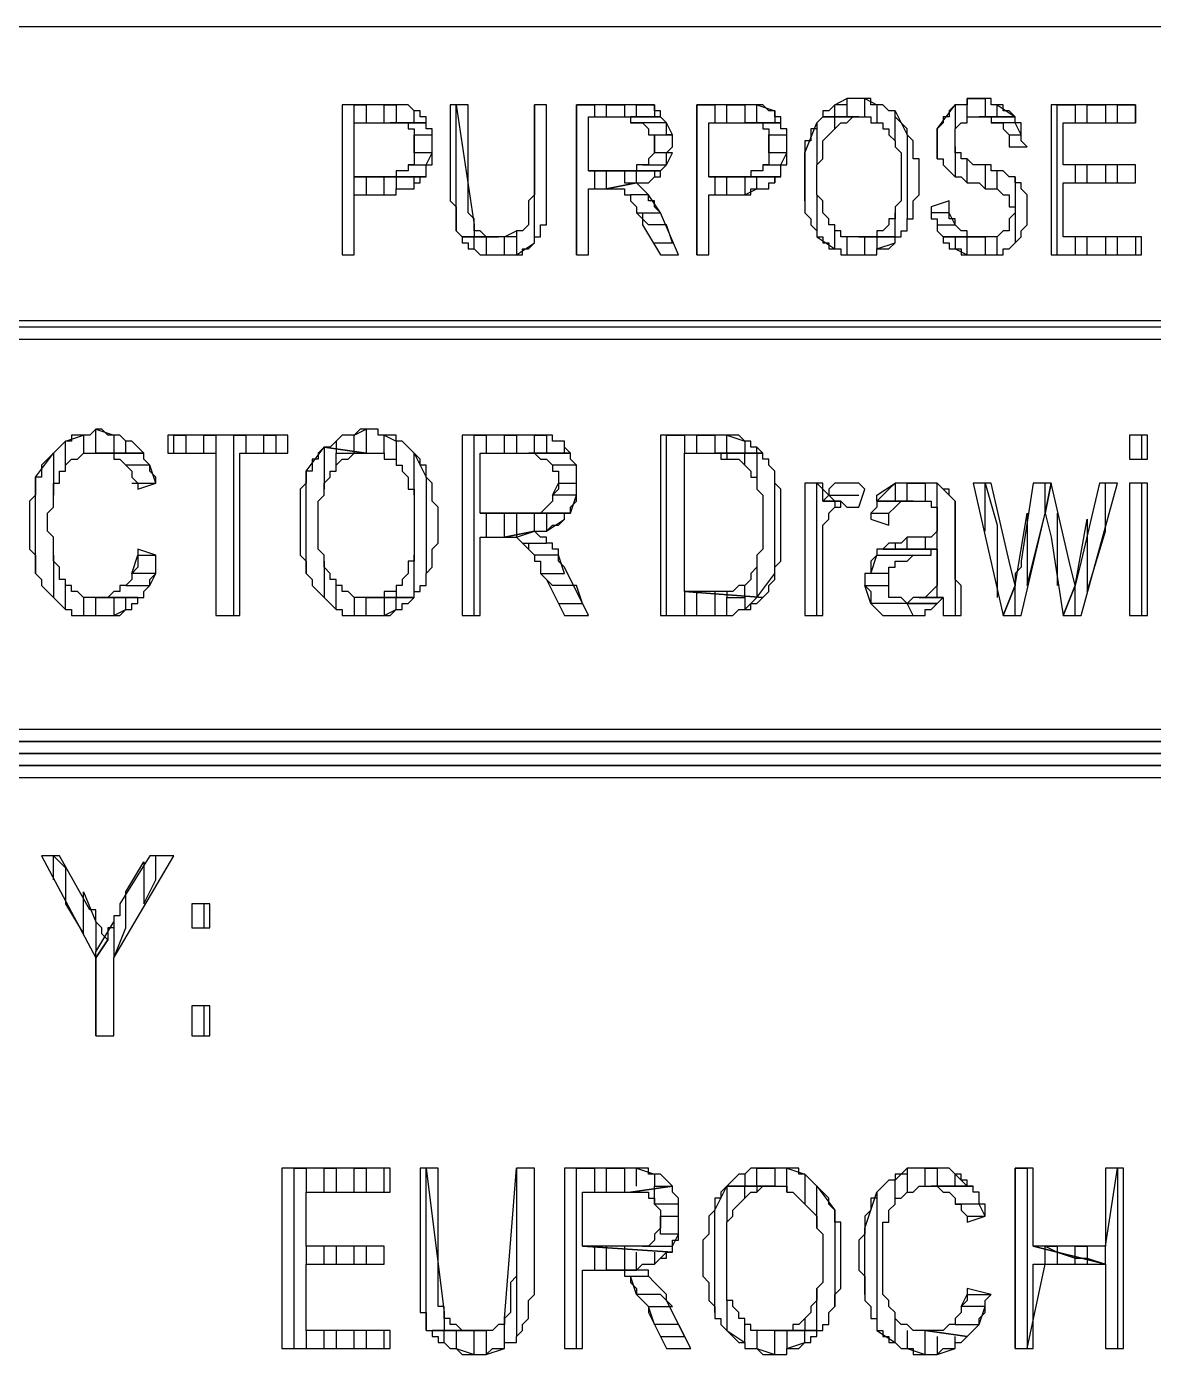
# Model space of a CAD drawing. Extents: x 0 to 594, y 0 to 420.
# Drawn here: x 420.35 to 439.1, y 55 to 77.1 of the extents above; entities that cross this region are included whole.
import ezdxf

# ---------------------------------------------------------------- set-up
doc = ezdxf.new("R2010")
doc.units = 0

msp = doc.modelspace()

# ---------------------------------------------------------------- linework, layer by layer
at = {"layer": 'GT_1', "flags": 128}
for points in [[(404, 77.1), (584, 77.1)], [(434.2, 75.9), (434.1, 75.9), (434.1, 75.9), (434, 75.9), (434, 75.8), (433.9, 75.8), (433.9, 75.8), (433.8, 75.8), (433.8, 75.8), (433.7, 75.7), (433.7, 75.7), (433.6, 75.7), (433.6, 75.6), (434.2, 75.6), (434.3, 75.6), (434.3, 75.6), (434.4, 75.6), (434.4, 75.5), (434.5, 75.5), (434.5, 75.5), (434.6, 75.5), (434.6, 75.4), (434.7, 75.4), (434.7, 75.3), (434.7, 75.3), (434.8, 75.2), (434.8, 75.2), (434.8, 75.1), (434.8, 75.1), (434.9, 75), (434.9, 74.9), (434.9, 74.9), (434.9, 74.8), (434.9, 74.7), (434.9, 74.7), (434.9, 74.6), (434.9, 74.5), (434.9, 74.4), (434.9, 74.4), (434.9, 74.3), (434.9, 74.2), (434.9, 74.2), (434.8, 74.1), (434.8, 74), (434.8, 74), (434.8, 73.9), (434.7, 73.9), (434.7, 73.8), (434.7, 73.8), (434.7, 73.8), (434.6, 73.7), (434.6, 73.7), (434.5, 73.7), (434.5, 73.6), (434.4, 73.6), (434.4, 73.6), (434.3, 73.6), (434.3, 73.6), (434.2, 73.6), (434.8, 73.6), (434.9, 73.6), (434.9, 73.7), (435, 73.7), (435, 73.8), (435, 73.8), (435, 73.9), (435.1, 73.9), (435.1, 74), (435.1, 74), (435.1, 74.1), (435.1, 74.2), (435.1, 74.2), (435.2, 74.3), (435.2, 74.4), (435.2, 74.4), (435.2, 74.5), (435.2, 74.6), (435.2, 74.6), (435.2, 74.7), (435.2, 74.8), (435.2, 74.9), (435.1, 74.9), (435.1, 75), (435.1, 75.1), (435.1, 75.1), (435.1, 75.2), (435.1, 75.2), (435, 75.3), (435, 75.3), (435, 75.4), (435, 75.4), (434.9, 75.5), (434.9, 75.5), (434.8, 75.6), (434.8, 75.6), (434.8, 75.7), (434.7, 75.7), (434.7, 75.7), (434.6, 75.8), (434.6, 75.8), (434.5, 75.8), (434.5, 75.8), (434.4, 75.8), (434.4, 75.9), (434.3, 75.9), (434.3, 75.9), (434.2, 75.9)], [(433.8, 75.6), (433.8, 75.8), (434, 75.9), (434, 75.6), (434.3, 75.6), (434.3, 75.9), (434.5, 75.8), (434.5, 75.5)], [(436.2, 75.9), (436.2, 75.9), (436.1, 75.9), (436, 75.9), (436, 75.8), (435.9, 75.8), (435.9, 75.8), (435.8, 75.8), (435.8, 75.8), (435.7, 75.7), (435.7, 75.7), (435.7, 75.6), (435.6, 75.6), (435.6, 75.5), (435.6, 75.5), (435.5, 75.4), (435.5, 75.4), (435.5, 75.3), (435.5, 75.2), (435.5, 75.2), (435.5, 75.1), (435.5, 75.1), (435.5, 75), (435.5, 74.9), (435.6, 74.9), (435.6, 74.8), (435.6, 74.8), (435.7, 74.7), (435.7, 74.7), (435.8, 74.6), (435.8, 74.6), (435.9, 74.6), (435.9, 74.6), (436, 74.5), (436, 74.5), (436.1, 74.5), (436.2, 74.5), (436.2, 74.5), (436.3, 74.4), (436.4, 74.4), (436.4, 74.4), (436.5, 74.4), (436.5, 74.4), (436.5, 74.4), (436.6, 74.3), (436.6, 74.3), (436.7, 74.3), (436.7, 74.2), (436.7, 74.2), (436.7, 74.1), (436.8, 74.1), (436.8, 74), (436.8, 74), (436.7, 73.9), (436.7, 73.9), (436.7, 73.8), (436.7, 73.7), (436.6, 73.7), (436.6, 73.7), (436.5, 73.6), (436.5, 73.6), (436.4, 73.6), (436.4, 73.6), (436.3, 73.6), (436.3, 73.6), (435.6, 73.6), (435.6, 73.5), (435.7, 73.5), (435.7, 73.4), (435.8, 73.4), (435.8, 73.4), (435.8, 73.4), (435.9, 73.4), (435.9, 73.3), (436, 73.3), (436, 73.3), (436.1, 73.3), (436.1, 73.3), (436.2, 73.3), (436.3, 73.3), (436.3, 73.3), (436.3, 73.3), (436.4, 73.3), (436.5, 73.3), (436.5, 73.3), (436.6, 73.3), (436.6, 73.4), (436.7, 73.4), (436.7, 73.4), (436.7, 73.4), (436.8, 73.5), (436.8, 73.5), (436.9, 73.6), (436.9, 73.6), (436.9, 73.7), (436.9, 73.7), (437, 73.8), (437, 73.8), (437, 73.9), (437, 74), (437, 74), (437, 74.1), (437, 74.1), (437, 74.2), (437, 74.3), (437, 74.3), (436.9, 74.4), (436.9, 74.4), (436.9, 74.5), (436.8, 74.5), (436.8, 74.6), (436.7, 74.6), (436.7, 74.6), (436.6, 74.7), (436.6, 74.7), (436.5, 74.7), (436.5, 74.7), (436.4, 74.7), (436.4, 74.8), (436.3, 74.8), (436.2, 74.8), (436.2, 74.8), (436.1, 74.8), (436, 74.9), (436, 74.9), (435.9, 74.9), (435.9, 74.9), (435.9, 75), (435.8, 75), (435.8, 75), (435.8, 75.1), (435.8, 75.1), (435.8, 75.2), (435.8, 75.2), (435.8, 75.3), (435.8, 75.4), (435.8, 75.4), (435.9, 75.5), (435.9, 75.5), (435.9, 75.5), (436, 75.5), (436, 75.6), (436.1, 75.6), (436.1, 75.6), (436.2, 75.6), (436.8, 75.6), (436.8, 75.6), (436.7, 75.7), (436.7, 75.7), (436.6, 75.7), (436.6, 75.8), (436.5, 75.8), (436.5, 75.8), (436.4, 75.8), (436.4, 75.9), (436.3, 75.9), (436.3, 75.9), (436.2, 75.9)], [(436, 75.6), (436, 75.9), (436.3, 75.9), (436.3, 75.6)], [(426.3, 75.8), (425.6, 75.8), (425.6, 73.3), (425.8, 73.3), (425.8, 74.3), (426.4, 74.3), (426.4, 74.3), (426.5, 74.3), (426.5, 74.4), (426.6, 74.4), (426.6, 74.4), (426.7, 74.4), (426.8, 74.4), (426.8, 74.4), (426.8, 74.5), (426.9, 74.5), (426.9, 74.5), (426.9, 74.6), (427, 74.6), (425.8, 74.6), (425.8, 75.5), (426.4, 75.5), (427, 75.5), (427, 75.6), (426.9, 75.6), (426.9, 75.7), (426.8, 75.7), (426.8, 75.7), (426.7, 75.8), (426.7, 75.8), (426.6, 75.8), (426.6, 75.8), (426.6, 75.8), (426.5, 75.8), (426.5, 75.8), (426.4, 75.8), (426.3, 75.8)], [(425.8, 73.3), (425.8, 75.8), (426, 75.8), (426, 75.5)], [(426.3, 75.5), (426.3, 75.8), (426.5, 75.8), (426.5, 75.5)], [(426.8, 75.5), (426.8, 75.7)], [(427.7, 75.8), (427.4, 75.8), (427.4, 74.4), (427.4, 74.4), (427.4, 74.3), (427.4, 74.2), (427.5, 74.1), (427.5, 74.1), (427.5, 74), (427.5, 73.9), (427.5, 73.9), (427.5, 73.8), (427.5, 73.8), (427.5, 73.7), (427.6, 73.6), (427.6, 73.6), (428.2, 73.6), (428.2, 73.6), (428.1, 73.6), (428.1, 73.6), (428, 73.6), (428, 73.6), (427.9, 73.7), (427.9, 73.7), (427.8, 73.7), (427.8, 73.8), (427.8, 73.8), (427.8, 73.9), (427.7, 74), (427.7, 74), (427.7, 74.1), (427.7, 74.1), (427.7, 74.2), (427.7, 74.3), (427.7, 74.4), (427.7, 75.8)], [(427.5, 73.7), (427.5, 75.8), (427.8, 73.8), (427.8, 73.6), (428, 73.6), (428, 73.6)], [(429, 75.8), (428.8, 75.8), (428.8, 74.4), (428.8, 74.3), (428.7, 74.2), (428.7, 74.1), (428.7, 74.1), (428.7, 74), (428.7, 73.9), (428.7, 73.9), (428.7, 73.8), (428.7, 73.8), (428.6, 73.7), (428.6, 73.7), (428.6, 73.7), (428.5, 73.7), (428.5, 73.6), (428.5, 73.6), (428.4, 73.6), (428.3, 73.6), (428.3, 73.6), (428.2, 73.6), (427.6, 73.6), (427.6, 73.5), (427.7, 73.5), (427.7, 73.4), (427.8, 73.4), (427.8, 73.4), (427.8, 73.4), (427.9, 73.3), (427.9, 73.3), (428, 73.3), (428.1, 73.3), (428.1, 73.3), (428.2, 73.3), (428.2, 73.3), (428.3, 73.3), (428.3, 73.3), (428.4, 73.3), (428.5, 73.3), (428.5, 73.3), (428.6, 73.3), (428.6, 73.4), (428.7, 73.4), (428.7, 73.4), (428.8, 73.5), (428.8, 73.5), (428.8, 73.6), (428.9, 73.6), (428.9, 73.7), (428.9, 73.7), (428.9, 73.8), (429, 73.8), (429, 73.9), (429, 73.9), (429, 74), (429, 74.1), (429, 74.1), (429, 74.2), (429, 74.3), (429, 74.4), (429, 75.8)], [(427.8, 73.4), (427.8, 73.6), (428, 73.6), (428, 73.3), (428.3, 73.3), (428.3, 73.6), (428.5, 73.7), (428.5, 73.3), (428.8, 73.5), (428.8, 75.8)], [(429.5, 73.3), (429.5, 75.8), (429.8, 75.8), (429.8, 75.6)], [(430.3, 75.8), (429.5, 75.8), (429.5, 73.3), (429.7, 73.3), (429.7, 74.4), (430, 74.4), (430.5, 74.5), (430.5, 74.5), (430.6, 74.5), (430.7, 74.5), (430.7, 74.5), (430.8, 74.6), (430.8, 74.6), (430.9, 74.6), (430.9, 74.7), (430.9, 74.7), (430.9, 74.7), (429.7, 74.7), (429.7, 75.6), (430.4, 75.6), (430.9, 75.6), (430.9, 75.7), (430.8, 75.7), (430.8, 75.7), (430.8, 75.8), (430.7, 75.8), (430.7, 75.8), (430.7, 75.8), (430.6, 75.8), (430.5, 75.8), (430.5, 75.8), (430.4, 75.8), (430.3, 75.8)], [(430.9, 75.6), (430.4, 75.6), (430.4, 75.6), (430.4, 75.5), (430.5, 75.5), (430.6, 75.5), (430.6, 75.5), (430.6, 75.5), (430.7, 75.4), (430.7, 75.4), (430.7, 75.3), (430.8, 75.3), (430.8, 75.2), (430.8, 75.1), (430.8, 75.1), (430.8, 75), (430.8, 75), (430.7, 74.9), (430.7, 74.9), (430.7, 74.8), (430.6, 74.8), (430.6, 74.8), (430.6, 74.8), (430.5, 74.8), (430.5, 74.7), (430.4, 74.7), (430.4, 74.7), (430.3, 74.7), (429.7, 74.7), (430.9, 74.7), (431, 74.8), (431, 74.8), (431, 74.9), (431, 74.9), (431, 75), (431.1, 75.1), (431.1, 75.1), (431.1, 75.2), (431.1, 75.3), (431, 75.3), (431, 75.4), (431, 75.5), (431, 75.5), (431, 75.5), (430.9, 75.6)], [(430, 75.6), (430, 75.8), (430.3, 75.8), (430.3, 75.6)], [(430.5, 75.6), (430.5, 75.8), (430.8, 75.8), (430.8, 75.6)], [(431.5, 73.3), (431.5, 75.8), (431.8, 75.8), (431.8, 75.5)], [(432.2, 75.8), (431.5, 75.8), (431.5, 73.3), (431.7, 73.3), (431.7, 74.3), (432.3, 74.3), (432.3, 74.3), (432.4, 74.3), (432.4, 74.4), (432.5, 74.4), (432.5, 74.4), (432.6, 74.4), (432.6, 74.4), (432.7, 74.4), (432.7, 74.5), (432.8, 74.5), (432.8, 74.5), (432.8, 74.6), (432.9, 74.6), (431.7, 74.6), (431.7, 75.5), (432.3, 75.5), (432.9, 75.5), (432.9, 75.6), (432.8, 75.6), (432.8, 75.7), (432.7, 75.7), (432.7, 75.7), (432.6, 75.8), (432.6, 75.8), (432.5, 75.8), (432.5, 75.8), (432.5, 75.8), (432.4, 75.8), (432.4, 75.8), (432.3, 75.8), (432.2, 75.8)], [(432, 75.5), (432, 75.8), (432.3, 75.8), (432.3, 75.5)], [(432.5, 75.5), (432.5, 75.8), (432.8, 75.7), (432.8, 75.5)], [(433.6, 75.6), (433.6, 75.6), (433.5, 75.5), (433.5, 75.5), (433.5, 75.4), (433.4, 75.4), (433.4, 75.3), (433.4, 75.3), (433.4, 75.2), (433.3, 75.2), (433.3, 75.1), (433.3, 75.1), (433.3, 75), (433.3, 74.9), (433.3, 74.8), (433.3, 74.8), (433.3, 74.7), (433.3, 74.6), (433.3, 74.5), (433.3, 74.5), (433.3, 74.5), (433.3, 74.4), (433.3, 74.3), (433.3, 74.2), (433.3, 74.2), (433.3, 74.1), (433.3, 74), (433.3, 74), (433.4, 73.9), (433.4, 73.9), (433.4, 73.8), (433.4, 73.8), (433.5, 73.7), (433.5, 73.7), (433.5, 73.6), (433.6, 73.6), (433.6, 73.5), (433.7, 73.5), (433.7, 73.5), (433.7, 73.4), (433.8, 73.4), (433.8, 73.4), (433.9, 73.4), (433.9, 73.3), (434, 73.3), (434, 73.3), (434.1, 73.3), (434.2, 73.3), (434.2, 73.3), (434.3, 73.3), (434.3, 73.3), (434.4, 73.3), (434.4, 73.3), (434.5, 73.3), (434.5, 73.4), (434.6, 73.4), (434.7, 73.4), (434.7, 73.4), (434.7, 73.4), (434.8, 73.5), (434.8, 73.5), (434.8, 73.6), (434.2, 73.6), (434.2, 73.6), (434.1, 73.6), (434, 73.6), (434, 73.6), (433.9, 73.6), (433.9, 73.7), (433.9, 73.7), (433.8, 73.7), (433.8, 73.8), (433.7, 73.8), (433.7, 73.8), (433.7, 73.9), (433.7, 73.9), (433.6, 74), (433.6, 74.1), (433.6, 74.1), (433.6, 74.2), (433.6, 74.2), (433.5, 74.3), (433.5, 74.4), (433.5, 74.5), (433.5, 74.5), (433.5, 74.6), (433.5, 74.7), (433.5, 74.8), (433.5, 74.8), (433.6, 74.9), (433.6, 75), (433.6, 75), (433.6, 75.1), (433.6, 75.2), (433.6, 75.2), (433.7, 75.3), (433.7, 75.3), (433.7, 75.3), (433.8, 75.4), (433.8, 75.4), (433.9, 75.5), (433.9, 75.5), (433.9, 75.5), (434, 75.5), (434.1, 75.6), (434.1, 75.6), (434.2, 75.6), (434.2, 75.6), (433.6, 75.6)], [(433.8, 75.4), (433.8, 75.6), (434, 75.6), (434, 75.6)], [(434.8, 75.2), (434.8, 75.7), (435, 75.3), (435, 73.9)], [(435.5, 74.9), (435.5, 75.4), (435.8, 75.8), (435.8, 75.4)], [(436.8, 75.6), (436.2, 75.6), (436.3, 75.6), (436.3, 75.6), (436.4, 75.6), (436.4, 75.5), (436.5, 75.5), (436.5, 75.5), (436.6, 75.5), (436.6, 75.4), (436.6, 75.4), (436.7, 75.3), (436.7, 75.2), (436.7, 75.2), (436.7, 75.1), (437, 75.1), (437, 75.1), (436.9, 75.2), (436.9, 75.3), (436.9, 75.3), (436.9, 75.4), (436.9, 75.5), (436.9, 75.5), (436.8, 75.5), (436.8, 75.6)], [(436.5, 75.6), (436.5, 75.8), (436.8, 75.6), (436.8, 75.6)], [(438.8, 75.8), (437.4, 75.8), (437.4, 73.3), (438.9, 73.3), (438.9, 73.6), (437.6, 73.6), (437.6, 74.5), (438.8, 74.5), (438.8, 74.8), (437.6, 74.8), (437.6, 75.5), (438.8, 75.5), (438.8, 75.8)], [(437.5, 73.3), (437.5, 75.8), (437.8, 75.8), (437.8, 75.5)], [(438, 75.5), (438, 75.8), (438.3, 75.8), (438.3, 75.5)], [(438.5, 75.5), (438.5, 75.8), (438.8, 75.8), (438.8, 75.5)], [(427, 75.5), (426.4, 75.5), (426.4, 75.5), (426.5, 75.5), (426.5, 75.5), (426.6, 75.5), (426.6, 75.5), (426.6, 75.5), (426.7, 75.5), (426.7, 75.4), (426.8, 75.4), (426.8, 75.3), (426.8, 75.2), (426.8, 75.2), (426.8, 75.1), (426.8, 75.1), (426.8, 75), (426.8, 74.9), (426.8, 74.9), (426.8, 74.8), (426.7, 74.8), (426.7, 74.7), (426.6, 74.7), (426.6, 74.7), (426.5, 74.7), (426.5, 74.6), (426.4, 74.6), (426.4, 74.6), (425.8, 74.6), (427, 74.6), (427, 74.7), (427, 74.7), (427, 74.8), (427.1, 74.8), (427.1, 74.9), (427.1, 75), (427.1, 75), (427.1, 75.1), (427.1, 75.2), (427.1, 75.3), (427.1, 75.3), (427.1, 75.4), (427, 75.4), (427, 75.5), (427, 75.5)], [(430.6, 74.8), (431, 74.8), (431.1, 75), (430.8, 75), (430.8, 75.3), (431.1, 75.3), (431, 75.5), (430.4, 75.5)], [(432.9, 75.5), (432.3, 75.5), (432.3, 75.5), (432.4, 75.5), (432.4, 75.5), (432.5, 75.5), (432.5, 75.5), (432.5, 75.5), (432.6, 75.5), (432.6, 75.4), (432.7, 75.4), (432.7, 75.3), (432.7, 75.2), (432.7, 75.2), (432.7, 75.1), (432.7, 75.1), (432.7, 75), (432.7, 74.9), (432.7, 74.9), (432.7, 74.8), (432.6, 74.8), (432.6, 74.7), (432.5, 74.7), (432.5, 74.7), (432.4, 74.7), (432.4, 74.6), (432.3, 74.6), (432.3, 74.6), (431.7, 74.6), (432.9, 74.6), (432.9, 74.7), (432.9, 74.7), (432.9, 74.8), (433, 74.8), (433, 74.9), (433, 75), (433, 75), (433, 75.1), (433, 75.2), (433, 75.3), (433, 75.3), (433, 75.4), (432.9, 75.4), (432.9, 75.5), (432.9, 75.5)], [(433.3, 74.2), (433.3, 75), (433.5, 75.5), (433.5, 74.8)], [(436.7, 75.3), (436.9, 75.3), (436.8, 75.5), (436.4, 75.5)], [(426.7, 74.8), (427, 74.8), (427.1, 75), (426.8, 75), (426.8, 75.3), (427.1, 75.3)], [(432.6, 74.8), (432.9, 74.8), (433, 75), (432.7, 75), (432.7, 75.3), (433, 75.3)], [(435.8, 75.1), (435.8, 74.6)], [(429.8, 74.7), (429.8, 74.4), (430, 74.4), (430, 74.7)], [(430.3, 74.7), (430.3, 74.5), (430.5, 74.5), (430.5, 74.7)], [(430.8, 74.7), (430.8, 74.6)], [(436, 74.5), (436, 74.9)], [(436.3, 74.8), (436.3, 74.4)], [(436.5, 74.4), (436.5, 74.7)], [(437.8, 74.8), (437.8, 74.5)], [(438, 74.5), (438, 74.8)], [(438.3, 74.8), (438.3, 74.5)], [(438.5, 74.5), (438.5, 74.8)], [(426, 74.6), (426, 74.3), (426.3, 74.3), (426.3, 74.6)], [(426.5, 74.6), (426.5, 74.4), (426.8, 74.4), (426.8, 74.6)], [(430.5, 74.5), (430, 74.4), (430.1, 74.4), (430.1, 74.4), (430.2, 74.4), (430.3, 74.4), (430.3, 74.4), (430.3, 74.3), (430.4, 74.3), (430.4, 74.3), (430.4, 74.2), (430.5, 74.1), (430.5, 74.1), (430.5, 74), (430.6, 74), (430.6, 73.9), (430.6, 73.8), (430.9, 73.3), (431.2, 73.3), (430.9, 74), (430.9, 74), (430.8, 74.1), (430.8, 74.1), (430.8, 74.2), (430.7, 74.2), (430.7, 74.3), (430.7, 74.3), (430.6, 74.4), (430.6, 74.4), (430.6, 74.4), (430.5, 74.5)], [(431.8, 74.6), (431.8, 74.3), (432, 74.3), (432, 74.6)], [(432.3, 74.6), (432.3, 74.3), (432.5, 74.4), (432.5, 74.6)], [(432.8, 74.6), (432.8, 74.5)], [(436.8, 74.6), (436.8, 73.5)], [(430.8, 73.5), (431.1, 73.5), (431, 73.8), (430.7, 73.8), (430.5, 74), (430.9, 74), (430.7, 74.3), (430.4, 74.3)], [(433.5, 74.3), (433.5, 73.6), (433.8, 73.4), (433.8, 73.8)], [(435.7, 74.2), (435.4, 74.1), (435.4, 74.1), (435.4, 74), (435.4, 73.9), (435.5, 73.9), (435.5, 73.8), (435.5, 73.7), (435.5, 73.7), (435.6, 73.6), (435.6, 73.6), (436.3, 73.6), (436.2, 73.6), (436.2, 73.6), (436.1, 73.6), (436.1, 73.6), (436, 73.6), (436, 73.7), (435.9, 73.7), (435.9, 73.7), (435.8, 73.8), (435.8, 73.8), (435.8, 73.9), (435.7, 73.9), (435.7, 73.9), (435.7, 74), (435.7, 74.1), (435.7, 74.2)], [(434.5, 73.7), (434.5, 73.6), (434.8, 73.6), (434.8, 74)], [(435.5, 73.8), (435.8, 73.8), (435.7, 74), (435.4, 74)], [(434, 73.6), (434, 73.3), (434.3, 73.3), (434.3, 73.6), (434.5, 73.6), (434.5, 73.4), (434.8, 73.5), (434.8, 73.6)], [(435.8, 73.6), (435.8, 73.4), (436, 73.3), (436, 73.6)], [(436.3, 73.6), (436.3, 73.3), (436.5, 73.3), (436.5, 73.6)], [(437.8, 73.6), (437.8, 73.3), (438, 73.3), (438, 73.6)], [(438.3, 73.6), (438.3, 73.3), (438.5, 73.3), (438.5, 73.6)], [(438.8, 73.6), (438.8, 73.3)], [(404, 72.2), (404, 71.9), (584, 71.9), (584, 72.2), (404, 72.2)], [(404, 72.1), (584, 72.1)], [(404, 72.1), (584, 72.1)], [(421.5, 70.4), (421.5, 70.4), (421.4, 70.3), (421.3, 70.3), (421.3, 70.3), (421.2, 70.3), (421.1, 70.3), (421.1, 70.2), (421, 70.2), (421, 70.2), (420.9, 70.1), (420.9, 70.1), (420.8, 70), (420.8, 70), (420.7, 69.9), (420.7, 69.9), (420.6, 69.8), (420.6, 69.7), (420.6, 69.6), (420.5, 69.6), (420.5, 69.5), (420.5, 69.4), (420.5, 69.3), (420.5, 69.3), (420.4, 69.2), (420.4, 69.1), (420.4, 69), (420.4, 68.9), (420.4, 68.8), (420.4, 68.8), (420.4, 68.7), (420.4, 68.6), (420.4, 68.5), (420.4, 68.4), (420.5, 68.3), (420.5, 68.3), (420.5, 68.2), (420.5, 68.1), (420.5, 68), (420.5, 68), (420.6, 67.9), (420.6, 67.9), (420.6, 67.8), (420.7, 67.7), (420.7, 67.7), (420.8, 67.6), (420.8, 67.6), (420.9, 67.5), (420.9, 67.5), (421, 67.4), (421, 67.4), (421.1, 67.4), (421.1, 67.3), (421.2, 67.3), (421.3, 67.3), (421.3, 67.3), (421.4, 67.3), (421.5, 67.3), (421.5, 67.3), (421.6, 67.3), (421.6, 67.3), (421.7, 67.3), (421.8, 67.3), (421.8, 67.3), (421.9, 67.3), (422, 67.4), (422, 67.4), (422.1, 67.4), (422.1, 67.5), (422.2, 67.5), (422.2, 67.6), (421.5, 67.6), (421.5, 67.6), (421.4, 67.6), (421.4, 67.6), (421.3, 67.6), (421.2, 67.7), (421.2, 67.7), (421.1, 67.7), (421.1, 67.8), (421, 67.8), (421, 67.9), (420.9, 67.9), (420.9, 68), (420.9, 68.1), (420.8, 68.2), (420.8, 68.2), (420.8, 68.2), (420.8, 68.3), (420.8, 68.4), (420.8, 68.5), (420.8, 68.6), (420.7, 68.7), (420.7, 68.7), (420.7, 68.8), (420.7, 68.9), (420.7, 69), (420.8, 69.1), (420.8, 69.2), (420.8, 69.2), (420.8, 69.3), (420.8, 69.4), (420.8, 69.5), (420.9, 69.5), (420.9, 69.6), (420.9, 69.7), (421, 69.7), (421, 69.8), (421.1, 69.9), (421.1, 69.9), (421.2, 69.9), (421.2, 69.9), (421.3, 70), (421.3, 70), (421.4, 70), (421.5, 70), (421.5, 70), (422.3, 70), (422.2, 70.1), (422.2, 70.1), (422.1, 70.2), (422.1, 70.2), (422, 70.2), (421.9, 70.3), (421.9, 70.3), (421.8, 70.3), (421.8, 70.3), (421.7, 70.3), (421.6, 70.4), (421.5, 70.4)], [(421, 69.8), (421, 70.2), (421.3, 70.3), (421.3, 70)], [(421.5, 70), (421.5, 70.4), (421.8, 70.3), (421.8, 70)], [(424.7, 70.3), (422.7, 70.3), (422.7, 70), (423.5, 70), (423.5, 67.3), (423.9, 67.3), (423.9, 70), (424.7, 70), (424.7, 70.3)], [(422.8, 70), (422.8, 70.3), (423, 70.3), (423, 70), (423.3, 70), (423.3, 70.3), (423.5, 70.3), (423.5, 67.3), (423.8, 67.3), (423.8, 70.3), (424, 70.3), (424, 70), (424.3, 70), (424.3, 70.3), (424.5, 70.3), (424.5, 70)], [(426, 70.4), (426, 70.4), (426, 70.4), (425.9, 70.4), (425.8, 70.3), (425.7, 70.3), (425.7, 70.3), (425.6, 70.3), (425.6, 70.3), (425.5, 70.2), (425.5, 70.2), (425.4, 70.1), (425.3, 70.1), (425.3, 70.1), (426, 70), (426.1, 70), (426.2, 70), (426.2, 70), (426.3, 70), (426.3, 69.9), (426.4, 69.9), (426.5, 69.9), (426.5, 69.8), (426.6, 69.8), (426.6, 69.7), (426.6, 69.7), (426.7, 69.6), (426.7, 69.5), (426.7, 69.4), (426.8, 69.4), (426.8, 69.3), (426.8, 69.2), (426.8, 69.2), (426.8, 69.1), (426.8, 69), (426.8, 68.9), (426.8, 68.8), (426.8, 68.7), (426.8, 68.6), (426.8, 68.6), (426.8, 68.5), (426.8, 68.4), (426.8, 68.3), (426.8, 68.2), (426.7, 68.2), (426.7, 68.1), (426.7, 68), (426.7, 68), (426.6, 67.9), (426.6, 67.8), (426.5, 67.8), (426.5, 67.7), (426.4, 67.7), (426.3, 67.7), (426.3, 67.6), (426.2, 67.6), (426.2, 67.6), (426.1, 67.6), (426, 67.6), (426.8, 67.6), (426.8, 67.7), (426.9, 67.7), (426.9, 67.8), (427, 67.8), (427, 67.9), (427, 68), (427.1, 68.1), (427.1, 68.1), (427.1, 68.2), (427.1, 68.3), (427.1, 68.4), (427.2, 68.5), (427.2, 68.5), (427.2, 68.6), (427.2, 68.7), (427.2, 68.8), (427.2, 68.9), (427.2, 69), (427.2, 69.1), (427.2, 69.1), (427.1, 69.2), (427.1, 69.3), (427.1, 69.4), (427.1, 69.5), (427.1, 69.5), (427, 69.6), (427, 69.6), (427, 69.7), (427, 69.8), (426.9, 69.8), (426.9, 69.9), (426.8, 70), (426.8, 70), (426.7, 70.1), (426.7, 70.1), (426.6, 70.2), (426.6, 70.2), (426.5, 70.2), (426.5, 70.3), (426.4, 70.3), (426.4, 70.3), (426.3, 70.3), (426.2, 70.3), (426.2, 70.4), (426.1, 70.4), (426, 70.4)], [(425.5, 70.2), (425.5, 70), (425.8, 70), (425.8, 70.3), (426, 70.4), (426, 70)], [(426.3, 70), (426.3, 70.3), (426.5, 70.2), (426.5, 69.8)], [(428.7, 70.3), (427.6, 70.3), (427.6, 67.3), (427.9, 67.3), (427.9, 68.6), (428.3, 68.6), (428.8, 68.7), (428.9, 68.7), (429, 68.7), (429, 68.7), (429.1, 68.8), (429.2, 68.8), (429.2, 68.8), (429.3, 68.9), (429.3, 68.9), (429.3, 69), (429.4, 69), (427.9, 69), (427.9, 70), (428.7, 70), (429.4, 70), (429.3, 70.1), (429.3, 70.2), (429.2, 70.2), (429.1, 70.2), (429.1, 70.2), (429.1, 70.3), (429, 70.3), (429, 70.3), (428.9, 70.3), (428.8, 70.3), (428.7, 70.3), (428.7, 70.3)], [(427.8, 67.3), (427.8, 70.3), (428, 70.3), (428, 70)], [(428.3, 70), (428.3, 70.3), (428.5, 70.3), (428.5, 70)], [(428.8, 70), (428.8, 70.3), (429, 70.3), (429, 70)], [(431.8, 70.3), (430.9, 70.3), (430.9, 67.3), (431.8, 67.3), (431.9, 67.3), (431.9, 67.3), (432, 67.3), (432.1, 67.3), (432.1, 67.3), (432.2, 67.4), (432.2, 67.4), (432.3, 67.4), (432.4, 67.4), (432.4, 67.5), (432.5, 67.5), (432.5, 67.5), (432.6, 67.6), (432.6, 67.6), (431.3, 67.7), (431.3, 70), (431.8, 70), (432.6, 70), (432.5, 70.1), (432.5, 70.1), (432.4, 70.1), (432.4, 70.2), (432.3, 70.2), (432.3, 70.2), (432.2, 70.3), (432.2, 70.3), (432.1, 70.3), (432.1, 70.3), (432, 70.3), (431.9, 70.3), (431.8, 70.3), (431.8, 70.3)], [(431, 67.3), (431, 70.3), (431.3, 70.3), (431.3, 70)], [(431.5, 70), (431.5, 70.3), (431.8, 70.3), (431.8, 70)], [(432, 70), (432, 70.3), (432.3, 70.2), (432.3, 70)], [(439, 70.3), (438.7, 70.3), (438.7, 69.9), (439, 69.9), (439, 70.3)], [(438.9, 70.3), (438.9, 69.9)], [(422, 70), (422, 70.2)], [(425.3, 70.1), (425.2, 70), (425.2, 69.9), (425.2, 69.9), (425.1, 69.9), (425.1, 69.8), (425.1, 69.7), (425, 69.7), (425, 69.6), (425, 69.5), (425, 69.5), (424.9, 69.4), (424.9, 69.3), (424.9, 69.2), (424.9, 69.1), (424.9, 69), (424.9, 69), (424.9, 68.9), (424.9, 68.8), (424.9, 68.7), (424.9, 68.7), (424.9, 68.6), (424.9, 68.5), (424.9, 68.4), (424.9, 68.3), (424.9, 68.3), (425, 68.2), (425, 68.1), (425, 68), (425.1, 67.9), (425.1, 67.9), (425.1, 67.8), (425.2, 67.7), (425.2, 67.7), (425.3, 67.6), (425.3, 67.6), (425.4, 67.5), (425.4, 67.5), (425.5, 67.4), (425.5, 67.4), (425.6, 67.4), (425.6, 67.3), (425.7, 67.3), (425.8, 67.3), (425.8, 67.3), (425.9, 67.3), (426, 67.3), (426, 67.3), (426.1, 67.3), (426.2, 67.3), (426.2, 67.3), (426.3, 67.3), (426.4, 67.3), (426.4, 67.3), (426.5, 67.4), (426.6, 67.4), (426.6, 67.4), (426.6, 67.5), (426.7, 67.5), (426.7, 67.5), (426.8, 67.6), (426, 67.6), (426, 67.6), (426, 67.6), (425.9, 67.6), (425.8, 67.6), (425.8, 67.6), (425.7, 67.7), (425.6, 67.7), (425.6, 67.8), (425.5, 67.8), (425.5, 67.9), (425.4, 67.9), (425.4, 67.9), (425.4, 68), (425.4, 68), (425.3, 68.1), (425.3, 68.2), (425.3, 68.3), (425.3, 68.3), (425.2, 68.4), (425.2, 68.5), (425.2, 68.6), (425.2, 68.7), (425.2, 68.8), (425.2, 68.8), (425.2, 68.9), (425.2, 69), (425.2, 69.1), (425.2, 69.2), (425.3, 69.3), (425.3, 69.4), (425.3, 69.4), (425.3, 69.5), (425.4, 69.6), (425.4, 69.6), (425.4, 69.7), (425.5, 69.7), (425.5, 69.8), (425.5, 69.8), (425.6, 69.9), (425.7, 69.9), (425.7, 69.9), (425.8, 70), (425.8, 70), (425.9, 70), (426, 70), (426, 70), (425.3, 70.1)], [(425, 68), (425, 69.7), (425.3, 70.1), (425.3, 69.4)], [(429.3, 70), (429.3, 70.1)], [(432.5, 70), (432.5, 70.1)], [(420.5, 68), (420.5, 69.6), (420.8, 70), (420.8, 69.3)], [(422.3, 70), (421.5, 70), (421.6, 70), (421.6, 70), (421.7, 70), (421.8, 70), (421.8, 69.9), (421.9, 69.9), (421.9, 69.9), (422, 69.8), (422, 69.8), (422.1, 69.7), (422.1, 69.6), (422.1, 69.6), (422.2, 69.5), (422.2, 69.4), (422.5, 69.5), (422.5, 69.5), (422.5, 69.6), (422.4, 69.7), (422.4, 69.8), (422.4, 69.8), (422.3, 69.9), (422.3, 70), (422.3, 70)], [(425.5, 69.8), (425.5, 70), (425.8, 70), (425.8, 70)], [(426.8, 69.3), (426.8, 70), (427, 69.6), (427, 68)], [(429.4, 70), (428.7, 70), (428.7, 70), (428.8, 70), (428.8, 70), (428.9, 69.9), (429, 69.9), (429, 69.9), (429.1, 69.8), (429.1, 69.8), (429.1, 69.7), (429.2, 69.7), (429.2, 69.6), (429.2, 69.5), (429.2, 69.5), (429.2, 69.4), (429.1, 69.3), (429.1, 69.2), (429.1, 69.2), (429, 69.1), (429, 69.1), (428.9, 69), (428.9, 69), (428.9, 69), (428.8, 69), (428.7, 69), (428.7, 69), (428.6, 69), (427.9, 69), (429.4, 69), (429.4, 69), (429.4, 69.1), (429.5, 69.2), (429.5, 69.2), (429.5, 69.3), (429.5, 69.4), (429.5, 69.5), (429.5, 69.6), (429.5, 69.6), (429.5, 69.7), (429.5, 69.8), (429.4, 69.9), (429.4, 69.9), (429.4, 70), (429.4, 70)], [(432.6, 70), (431.8, 70), (431.8, 70), (431.9, 70), (431.9, 69.9), (432, 69.9), (432.1, 69.9), (432.1, 69.9), (432.2, 69.9), (432.2, 69.9), (432.2, 69.9), (432.3, 69.8), (432.3, 69.8), (432.4, 69.7), (432.4, 69.6), (432.5, 69.6), (432.5, 69.5), (432.5, 69.4), (432.5, 69.4), (432.6, 69.3), (432.6, 69.2), (432.6, 69.1), (432.6, 69), (432.6, 68.9), (432.6, 68.8), (432.6, 68.7), (432.6, 68.6), (432.6, 68.6), (432.6, 68.5), (432.6, 68.4), (432.5, 68.3), (432.5, 68.3), (432.5, 68.2), (432.5, 68.1), (432.5, 68.1), (432.4, 68), (432.4, 67.9), (432.4, 67.9), (432.3, 67.8), (432.3, 67.8), (432.2, 67.8), (432.1, 67.7), (432.1, 67.7), (432.1, 67.7), (432, 67.7), (431.9, 67.7), (431.8, 67.7), (431.8, 67.7), (431.3, 67.7), (432.6, 67.6), (432.7, 67.7), (432.7, 67.8), (432.7, 67.8), (432.8, 67.9), (432.8, 68), (432.8, 68), (432.8, 68.1), (432.9, 68.2), (432.9, 68.2), (432.9, 68.3), (432.9, 68.4), (432.9, 68.5), (432.9, 68.6), (432.9, 68.6), (432.9, 68.7), (432.9, 68.8), (432.9, 68.9), (432.9, 69), (432.9, 69.1), (432.9, 69.2), (432.9, 69.2), (432.9, 69.3), (432.9, 69.4), (432.8, 69.5), (432.8, 69.5), (432.8, 69.6), (432.8, 69.7), (432.8, 69.7), (432.7, 69.8), (432.7, 69.9), (432.6, 69.9), (432.6, 70)], [(432, 70), (432, 69.9)], [(432.3, 69.8), (432.3, 70), (432.5, 70), (432.5, 69.4)], [(422.1, 69.5), (422.5, 69.5), (422.4, 69.8), (422, 69.8)], [(428.9, 69), (429.4, 69), (429.5, 69.3), (429.1, 69.3), (429.2, 69.5), (429.5, 69.5), (429.5, 69.8), (429.1, 69.8)], [(432.5, 68.3), (432.5, 67.6), (432.8, 68), (432.8, 69.7)], [(433.6, 69.5), (433.3, 69.5), (433.3, 67.3), (433.6, 67.3), (433.6, 68.4), (433.6, 68.5), (433.6, 68.6), (433.6, 68.6), (433.6, 68.7), (433.6, 68.8), (433.7, 68.9), (433.7, 69), (433.7, 69), (433.8, 69.1), (433.8, 69.1), (433.9, 69.1), (433.9, 69.2), (433.6, 69.2), (433.6, 69.5)], [(433.5, 67.3), (433.5, 69.5), (433.8, 69.2), (433.8, 69.1)], [(434, 69.5), (433.9, 69.5), (433.8, 69.5), (433.8, 69.5), (433.7, 69.4), (433.7, 69.4), (433.7, 69.3), (433.6, 69.2), (433.6, 69.2), (433.9, 69.2), (434, 69.1), (434, 69.1), (434.1, 69.1), (434.2, 69.1), (434.3, 69.4), (434.2, 69.5), (434.1, 69.5), (434.1, 69.5), (434, 69.5), (434, 69.5)], [(434.5, 69.2), (434.5, 69.2), (434.5, 69.1), (434.4, 69), (434.4, 69), (434.4, 68.9), (434.7, 68.8), (434.7, 68.9), (434.7, 69), (434.7, 69), (434.8, 69.1), (434.8, 69.1), (434.9, 69.2), (434.9, 69.2), (435, 69.2), (435, 69.2), (435.1, 69.2), (434.5, 69.2), (434.5, 69.3), (434.8, 69.5), (434.8, 69.2)], [(435.2, 69.5), (435.1, 69.5), (435, 69.5), (435, 69.5), (434.9, 69.5), (434.8, 69.5), (434.8, 69.5), (434.7, 69.4), (434.7, 69.4), (434.6, 69.3), (434.6, 69.3), (434.5, 69.2), (435.1, 69.2), (435.2, 69.2), (435.2, 69.2), (435.3, 69.2), (435.4, 69.2), (435.4, 69.1), (435.5, 69.1), (435.5, 69.1), (435.5, 69), (435.5, 69), (435.5, 68.9), (435.5, 68.8), (435.5, 68.7), (435.5, 68.7), (435.5, 68.7), (435.4, 68.6), (435.3, 68.6), (435.3, 68.6), (435.2, 68.6), (435.1, 68.6), (435, 68.6), (434.9, 68.5), (434.9, 68.5), (434.8, 68.5), (434.8, 68.5), (434.7, 68.5), (434.7, 68.5), (434.6, 68.4), (435.5, 68.4), (435.5, 68.3), (435.5, 68.2), (435.5, 68.1), (435.5, 68), (435.5, 68), (435.5, 67.9), (435.5, 67.9), (435.5, 67.8), (435.4, 67.7), (435.4, 67.7), (435.3, 67.6), (435.3, 67.6), (435.2, 67.6), (435.6, 67.6), (435.6, 67.5), (435.6, 67.5), (435.6, 67.4), (435.6, 67.3), (435.9, 67.3), (435.9, 67.3), (435.9, 67.4), (435.9, 67.5), (435.9, 67.6), (435.9, 67.6), (435.9, 67.7), (435.9, 67.7), (435.9, 67.8), (435.8, 67.9), (435.8, 68), (435.8, 68.1), (435.8, 68.2), (435.8, 68.7), (435.8, 68.8), (435.8, 68.9), (435.8, 69), (435.8, 69), (435.8, 69.1), (435.8, 69.2), (435.8, 69.2), (435.7, 69.3), (435.7, 69.3), (435.7, 69.4), (435.6, 69.4), (435.5, 69.5), (435.5, 69.5), (435.5, 69.5), (435.4, 69.5), (435.3, 69.5), (435.3, 69.5), (435.2, 69.5)], [(435, 69.2), (435, 69.5), (435.3, 69.5), (435.3, 69.2)], [(435.3, 67.6), (435.3, 67.6), (435.5, 67.6), (435.5, 69.5), (435.8, 69.2), (435.8, 67.3)], [(436.4, 69.5), (436.1, 69.5), (436.6, 67.3), (436.8, 67.8), (436.7, 68.2), (436.4, 69.5)], [(436.3, 68.7), (436.3, 69.5), (436.5, 68.8), (436.5, 67.6)], [(437.4, 69.5), (437.1, 69.5), (436.9, 68.2), (436.9, 68.1), (436.8, 68), (436.8, 67.9), (436.8, 67.8), (436.8, 67.8), (436.8, 67.8), (436.6, 67.3), (436.9, 67.3), (437.3, 69), (437.4, 69.5)], [(436.8, 67.3), (436.8, 67.8), (437, 69), (437, 67.8), (437.3, 69), (437.3, 69.5)], [(437.4, 69.5), (437.3, 69), (437.4, 68.6), (437.6, 67.3), (437.8, 67.8), (437.7, 68.2), (437.4, 69.5)], [(438.5, 69.5), (438.2, 69.5), (437.9, 68.2), (437.8, 67.8), (437.6, 67.3), (437.9, 67.3), (438.5, 69.5)], [(437.8, 67.3), (437.8, 67.8), (438, 68.9), (438, 67.7), (438.3, 68.7), (438.3, 69.5)], [(439, 69.5), (438.7, 69.5), (438.7, 67.3), (439, 67.3), (439, 69.5)], [(438.9, 69.5), (438.9, 67.3)], [(433.7, 69.3), (434.2, 69.3)], [(428, 69), (428, 68.6), (428.3, 68.6), (428.3, 69)], [(428.5, 69), (428.5, 68.6), (428.8, 68.7), (428.8, 69)], [(429, 69), (429, 68.7), (429.3, 68.9), (429.3, 69)], [(434.4, 69), (434.7, 69)], [(437.5, 69), (437.5, 67.8)], [(428.8, 68.7), (428.3, 68.6), (428.3, 68.6), (428.4, 68.6), (428.5, 68.6), (428.5, 68.6), (428.5, 68.6), (428.6, 68.5), (428.6, 68.5), (428.7, 68.5), (428.7, 68.4), (428.8, 68.3), (428.8, 68.3), (428.8, 68.2), (428.9, 68.2), (428.9, 68.1), (428.9, 68), (429, 67.9), (429.3, 67.3), (429.7, 67.3), (429.3, 68.1), (429.3, 68.1), (429.2, 68.2), (429.2, 68.3), (429.2, 68.4), (429.1, 68.4), (429.1, 68.5), (429, 68.5), (429, 68.5), (429, 68.6), (428.9, 68.6), (428.8, 68.7)], [(434.8, 68.5), (434.8, 68.4), (435, 68.4), (435, 68.6)], [(435.3, 68.6), (435.3, 68.4)], [(420.8, 68.3), (420.8, 67.6), (421, 67.4), (421, 67.8)], [(422.2, 68.4), (422.2, 68.3), (422.2, 68.2), (422.2, 68.1), (422.1, 68), (422.1, 68), (422.1, 67.9), (422, 67.8), (422, 67.8), (421.9, 67.8), (421.9, 67.7), (421.8, 67.7), (421.8, 67.7), (421.7, 67.6), (421.7, 67.6), (421.6, 67.6), (421.5, 67.6), (422.2, 67.6), (422.3, 67.6), (422.3, 67.7), (422.3, 67.7), (422.4, 67.8), (422.4, 67.9), (422.4, 67.9), (422.5, 68), (422.5, 68.1), (422.5, 68.2), (422.5, 68.3), (422.2, 68.4)], [(422, 67.8), (422.4, 67.8), (422.5, 68), (422.1, 68), (422.2, 68.3), (422.5, 68.3)], [(426.5, 67.8), (426.5, 67.6), (426.8, 67.6), (426.8, 68.3)], [(429.2, 67.5), (429.6, 67.5), (429.5, 67.8), (429.1, 67.8), (428.9, 68), (429.3, 68), (429.2, 68.3), (428.8, 68.3), (428.6, 68.5), (429, 68.5)], [(434.6, 68.4), (434.5, 68.4), (434.5, 68.4), (434.5, 68.3), (434.4, 68.2), (434.4, 68.2), (434.4, 68.1), (434.4, 68), (434.3, 68), (434.3, 67.9), (434.3, 67.9), (434.3, 67.8), (434.4, 67.7), (434.4, 67.6), (434.4, 67.6), (434.4, 67.5), (434.5, 67.4), (434.5, 67.4), (434.5, 67.4), (434.6, 67.3), (434.7, 67.3), (434.7, 67.3), (434.8, 67.3), (434.9, 67.3), (434.9, 67.3), (435, 67.3), (435.1, 67.3), (435.1, 67.3), (435.2, 67.3), (435.3, 67.3), (435.3, 67.3), (435.3, 67.4), (435.4, 67.4), (435.5, 67.5), (435.5, 67.5), (435, 67.5), (435, 67.5), (434.9, 67.6), (434.8, 67.6), (434.8, 67.6), (434.7, 67.6), (434.7, 67.7), (434.7, 67.7), (434.7, 67.8), (434.7, 67.9), (434.7, 67.9), (434.7, 68), (434.7, 68.1), (434.7, 68.1), (434.8, 68.1), (434.8, 68.2), (434.9, 68.2), (434.9, 68.2), (435, 68.2), (435.1, 68.3), (435.1, 68.3), (435.2, 68.3), (435.3, 68.3), (435.3, 68.3), (435.4, 68.3), (435.4, 68.4), (435.5, 68.4), (435.5, 68.4), (434.6, 68.4)], [(434.7, 67.3), (435.1, 67.3), (435, 67.5), (434.4, 67.5), (434.3, 67.8), (434.7, 67.8), (434.7, 68), (434.4, 68), (434.5, 68.3), (435.3, 68.3)], [(425.3, 68.2), (425.3, 67.6), (425.5, 67.4), (425.5, 67.8)], [(431.3, 67.7), (431.3, 67.3), (431.5, 67.3), (431.5, 67.7)], [(431.8, 67.7), (431.8, 67.3), (432, 67.3), (432, 67.6)], [(432, 67.7), (432, 67.6), (432.3, 67.6), (432.3, 67.8)], [(421.3, 67.6), (421.3, 67.3), (421.5, 67.3), (421.5, 67.6)], [(421.8, 67.6), (421.8, 67.3), (422, 67.4), (422, 67.6)], [(425.8, 67.6), (425.8, 67.3), (426, 67.3), (426, 67.6), (426.3, 67.6), (426.3, 67.3), (426.5, 67.4), (426.5, 67.6)], [(426.3, 67.6), (426.3, 67.6)], [(432.3, 67.6), (432.3, 67.4), (432.5, 67.6), (432.5, 67.6)], [(435.2, 67.6), (435.1, 67.6), (435.1, 67.6), (435, 67.5), (435.5, 67.5), (435.6, 67.6), (435.2, 67.6)], [(435, 67.5), (435.5, 67.5)], [(584, 64.6), (584, 65.4), (404, 65.4), (404, 64.6), (584, 64.6)], [(404, 65.4), (404, 64.6), (584, 64.6), (584, 65.4), (404, 65.4)], [(584, 65.2), (404, 65.2), (404, 65), (584, 65), (584, 64.8), (404, 64.8)], [(404, 64.8), (584, 64.8), (584, 65), (404, 65), (404, 65.2), (584, 65.2)], [(404, 65), (584, 65)], [(420.9, 63.3), (420.6, 63.3), (421.5, 61.6), (421.7, 61.9), (421.7, 61.9), (421.6, 62), (421.6, 62.1), (421.6, 62.1), (421.5, 62.2), (421.5, 62.3), (421.5, 62.4), (421.4, 62.4), (420.9, 63.3)], [(420.8, 62.9), (420.8, 63.3), (421, 63.1), (421, 62.5), (421.3, 62), (421.3, 62.7), (421.5, 62.2), (421.5, 61.7)], [(421.5, 60.3), (421.5, 61.7), (421.8, 62.2), (421.8, 61.6), (422, 62.1), (422, 62.7), (422.3, 63.2), (422.3, 62.5), (422.5, 62.9), (422.5, 63.3)], [(422.8, 63.3), (422.4, 63.3), (421.9, 62.5), (421.9, 62.4), (421.9, 62.3), (421.8, 62.3), (421.8, 62.2), (421.8, 62.1), (421.7, 62.1), (421.7, 62), (421.7, 61.9), (421.5, 61.6), (421.5, 60.3), (421.8, 60.3), (421.8, 61.6), (422.8, 63.3)], [(423.4, 62.5), (423.1, 62.5), (423.1, 62.1), (423.4, 62.1), (423.4, 62.5)], [(423.3, 62.5), (423.3, 62.1)], [(423.4, 60.8), (423.1, 60.8), (423.1, 60.3), (423.4, 60.3), (423.4, 60.8)], [(423.3, 60.8), (423.3, 60.3)], [(426.4, 58.1), (424.6, 58.1), (424.6, 55.1), (426.4, 55.1), (426.4, 55.4), (425, 55.4), (425, 56.5), (426.3, 56.5), (426.3, 56.8), (425, 56.8), (425, 57.7), (426.4, 57.7), (426.4, 58.1)], [(424.8, 55.1), (424.8, 58.1), (425, 58.1), (425, 57.7)], [(425.3, 57.7), (425.3, 58.1), (425.5, 58.1), (425.5, 57.7)], [(425.8, 57.7), (425.8, 58.1), (426, 58.1), (426, 57.7)], [(426.3, 57.7), (426.3, 58.1)], [(427.2, 58.1), (426.9, 58.1), (426.9, 56.3), (426.9, 56.2), (426.9, 56.1), (426.9, 56), (426.9, 56), (426.9, 55.9), (426.9, 55.8), (426.9, 55.7), (427, 55.7), (427, 55.6), (427, 55.6), (427, 55.5), (427, 55.4), (427.1, 55.4), (427.8, 55.4), (427.8, 55.4), (427.7, 55.4), (427.6, 55.4), (427.6, 55.4), (427.5, 55.5), (427.5, 55.5), (427.4, 55.5), (427.4, 55.6), (427.3, 55.6), (427.3, 55.7), (427.3, 55.8), (427.2, 55.8), (427.2, 55.9), (427.2, 56), (427.2, 56), (427.2, 56.1), (427.2, 56.2), (427.2, 56.3), (427.2, 58.1)], [(427, 55.4), (427, 58.1), (427.3, 55.7), (427.3, 55.4), (427.5, 55.4), (427.5, 55.4)], [(428.8, 58.1), (428.5, 58.1), (428.5, 56.3), (428.5, 56.3), (428.4, 56.2), (428.4, 56.1), (428.4, 56), (428.4, 55.9), (428.4, 55.8), (428.4, 55.7), (428.4, 55.7), (428.3, 55.6), (428.3, 55.6), (428.3, 55.6), (428.3, 55.5), (428.2, 55.5), (428.2, 55.5), (428.1, 55.4), (428, 55.4), (428, 55.4), (427.9, 55.4), (427.8, 55.4), (427.1, 55.4), (427.1, 55.3), (427.2, 55.3), (427.2, 55.2), (427.3, 55.2), (427.3, 55.2), (427.4, 55.1), (427.4, 55.1), (427.5, 55.1), (427.5, 55.1), (427.6, 55), (427.7, 55), (427.8, 55), (427.8, 55), (427.9, 55), (428, 55), (428, 55), (428.1, 55.1), (428.2, 55.1), (428.2, 55.1), (428.3, 55.1), (428.3, 55.2), (428.4, 55.2), (428.5, 55.2), (428.5, 55.3), (428.6, 55.4), (428.6, 55.4), (428.6, 55.5), (428.7, 55.6), (428.7, 55.6), (428.7, 55.7), (428.7, 55.7), (428.7, 55.8), (428.7, 55.9), (428.8, 56), (428.8, 56.1), (428.8, 56.1), (428.8, 56.2), (428.8, 56.3), (428.8, 58.1)], [(427.3, 55.2), (427.3, 55.4), (427.5, 55.4), (427.5, 55.1), (427.8, 55), (427.8, 55.4), (428, 55.4), (428, 55), (428.3, 55.1), (428.3, 55.6), (428.5, 58.1), (428.5, 55.3)], [(430.4, 58.1), (429.3, 58.1), (429.3, 55.1), (429.6, 55.1), (429.6, 56.4), (430, 56.4), (430.5, 56.4), (430.6, 56.5), (430.7, 56.5), (430.7, 56.5), (430.8, 56.5), (430.9, 56.6), (430.9, 56.6), (431, 56.6), (431, 56.7), (431.1, 56.7), (431.1, 56.7), (429.6, 56.8), (429.6, 57.7), (430.4, 57.7), (431.1, 57.8), (431, 57.9), (431, 57.9), (430.9, 58), (430.9, 58), (430.8, 58), (430.8, 58), (430.7, 58), (430.7, 58.1), (430.6, 58.1), (430.5, 58.1), (430.5, 58.1), (430.4, 58.1)], [(429.5, 55.1), (429.5, 58.1), (429.8, 58.1), (429.8, 57.7)], [(430, 57.7), (430, 58.1), (430.3, 58.1), (430.3, 57.7)], [(430.5, 57.8), (430.5, 58.1), (430.8, 58), (430.8, 57.8)], [(432.8, 58.1), (432.7, 58.1), (432.6, 58.1), (432.6, 58.1), (432.5, 58.1), (432.4, 58.1), (432.4, 58.1), (432.3, 58), (432.3, 58), (432.2, 58), (432.1, 57.9), (432.1, 57.9), (432, 57.8), (432.8, 57.8), (432.8, 57.8), (432.9, 57.8), (433, 57.8), (433, 57.7), (433.1, 57.7), (433.1, 57.7), (433.2, 57.6), (433.2, 57.6), (433.3, 57.5), (433.3, 57.5), (433.4, 57.4), (433.4, 57.4), (433.5, 57.3), (433.5, 57.2), (433.5, 57.2), (433.5, 57.1), (433.6, 57), (433.6, 56.9), (433.6, 56.8), (433.6, 56.8), (433.6, 56.7), (433.6, 56.6), (433.6, 56.5), (433.6, 56.4), (433.6, 56.3), (433.6, 56.2), (433.6, 56.2), (433.5, 56.1), (433.5, 56), (433.5, 55.9), (433.5, 55.9), (433.4, 55.8), (433.4, 55.7), (433.4, 55.7), (433.4, 55.7), (433.3, 55.6), (433.3, 55.6), (433.2, 55.5), (433.1, 55.5), (433.1, 55.4), (433, 55.4), (433, 55.4), (432.9, 55.4), (432.8, 55.4), (432.8, 55.4), (433.5, 55.4), (433.6, 55.4), (433.6, 55.5), (433.7, 55.5), (433.7, 55.6), (433.7, 55.7), (433.8, 55.8), (433.8, 55.8), (433.8, 55.8), (433.8, 55.9), (433.8, 56), (433.9, 56.1), (433.9, 56.1), (433.9, 56.2), (433.9, 56.3), (433.9, 56.4), (433.9, 56.5), (433.9, 56.6), (433.9, 56.7), (433.9, 56.8), (433.9, 56.8), (433.9, 56.9), (433.9, 57), (433.9, 57.1), (433.9, 57.2), (433.8, 57.2), (433.8, 57.3), (433.8, 57.4), (433.8, 57.4), (433.7, 57.5), (433.7, 57.5), (433.7, 57.6), (433.6, 57.7), (433.6, 57.7), (433.5, 57.8), (433.5, 57.8), (433.4, 57.9), (433.4, 57.9), (433.3, 58), (433.3, 58), (433.2, 58), (433.2, 58.1), (433.1, 58.1), (433, 58.1), (433, 58.1), (432.9, 58.1), (432.8, 58.1), (432.8, 58.1)], [(432.3, 58), (432.3, 57.8), (432.5, 57.8), (432.5, 58.1), (432.8, 58.1), (432.8, 57.8)], [(433, 57.7), (433, 58.1), (433.3, 58), (433.3, 57.5)], [(435.4, 58.1), (435.3, 58.1), (435.2, 58.1), (435.2, 58.1), (435.1, 58.1), (435, 58.1), (435, 58), (434.9, 58), (434.8, 58), (434.8, 57.9), (434.7, 57.9), (434.7, 57.9), (434.6, 57.8), (434.6, 57.8), (434.5, 57.7), (434.5, 57.6), (434.4, 57.6), (434.4, 57.5), (434.4, 57.4), (434.3, 57.3), (434.3, 57.3), (434.3, 57.2), (434.3, 57.1), (434.3, 57), (434.3, 57), (434.2, 56.9), (434.2, 56.8), (434.2, 56.7), (434.2, 56.6), (434.2, 56.5), (434.2, 56.4), (434.2, 56.4), (434.3, 56.3), (434.3, 56.2), (434.3, 56.1), (434.3, 56), (434.3, 55.9), (434.3, 55.9), (434.4, 55.8), (434.4, 55.7), (434.4, 55.6), (434.5, 55.6), (434.5, 55.5), (434.5, 55.4), (434.6, 55.4), (434.6, 55.3), (434.7, 55.3), (434.7, 55.2), (434.8, 55.2), (434.8, 55.2), (434.9, 55.1), (435, 55.1), (435, 55.1), (435.1, 55.1), (435.1, 55), (435.2, 55), (435.3, 55), (435.4, 55), (435.4, 55), (435.5, 55), (435.5, 55), (435.6, 55.1), (435.7, 55.1), (435.7, 55.1), (435.8, 55.1), (435.8, 55.2), (435.9, 55.2), (435.9, 55.2), (436, 55.3), (436, 55.3), (435.3, 55.4), (435.3, 55.4), (435.2, 55.4), (435.2, 55.4), (435.1, 55.4), (435.1, 55.4), (435, 55.5), (434.9, 55.5), (434.9, 55.5), (434.8, 55.6), (434.8, 55.6), (434.8, 55.7), (434.7, 55.8), (434.7, 55.9), (434.7, 55.9), (434.6, 56), (434.6, 56.1), (434.6, 56.2), (434.6, 56.3), (434.6, 56.3), (434.6, 56.4), (434.6, 56.5), (434.6, 56.6), (434.6, 56.7), (434.6, 56.8), (434.6, 56.9), (434.6, 56.9), (434.6, 57), (434.6, 57.1), (434.6, 57.2), (434.7, 57.2), (434.7, 57.3), (434.7, 57.4), (434.8, 57.5), (434.8, 57.5), (434.8, 57.6), (434.9, 57.6), (434.9, 57.6), (435, 57.7), (435, 57.7), (435.1, 57.7), (435.2, 57.8), (435.2, 57.8), (435.3, 57.8), (435.4, 57.8), (436.1, 57.8), (436, 57.8), (436, 57.9), (435.9, 57.9), (435.9, 58), (435.8, 58), (435.8, 58), (435.7, 58.1), (435.6, 58.1), (435.6, 58.1), (435.5, 58.1), (435.4, 58.1), (435.4, 58.1)], [(434.8, 57.5), (434.8, 57.9), (435, 58.1), (435, 57.7)], [(435.3, 57.8), (435.3, 58.1), (435.5, 58.1), (435.5, 57.8)], [(435.8, 57.8), (435.8, 58), (436, 57.8), (436, 57.8)], [(436.8, 55.1), (436.8, 58.1), (437, 58.1), (437, 55.1), (437.3, 56.5), (437.3, 56.8), (437.5, 56.7), (437.5, 56.5), (437.8, 56.5), (437.8, 56.6), (438, 56.6), (438, 56.5)], [(437.1, 58.1), (436.8, 58.1), (436.8, 55.1), (437.1, 55.1), (437.1, 56.5), (438.3, 56.5), (437.1, 56.8), (437.1, 58.1)], [(438.6, 58.1), (438.3, 58.1), (438.3, 56.8), (437.1, 56.8), (438.3, 56.5), (438.3, 55.1), (438.6, 55.1), (438.6, 58.1)], [(437.3, 56.8), (437.3, 56.8), (437.5, 56.8), (437.5, 56.7), (437.8, 56.6), (437.8, 56.8), (438, 56.8), (438, 56.6), (438.3, 56.5), (438.3, 56.8), (438.5, 58.1), (438.5, 55.1)], [(430.6, 56.8), (431.1, 56.8), (431.2, 57), (430.9, 57), (430.9, 57.3), (431.2, 57.3), (431.2, 57.5), (430.8, 57.5), (430.8, 57.8), (431.1, 57.8), (430.4, 57.7), (430.4, 57.7), (430.5, 57.7), (430.6, 57.7), (430.6, 57.7), (430.7, 57.7), (430.7, 57.6), (430.8, 57.6), (430.8, 57.6), (430.8, 57.5), (430.9, 57.4), (430.9, 57.3), (430.9, 57.3), (430.9, 57.2), (430.9, 57.1), (430.9, 57.1), (430.8, 57), (430.8, 56.9), (430.8, 56.9), (430.7, 56.8), (430.6, 56.8), (430.6, 56.8), (430.5, 56.8), (430.5, 56.8), (430.4, 56.8), (430.3, 56.8), (429.6, 56.8), (431.1, 56.7), (431.1, 56.8), (431.1, 56.9), (431.2, 56.9), (431.2, 57), (431.2, 57.1), (431.2, 57.2), (431.2, 57.3), (431.2, 57.3), (431.2, 57.4), (431.2, 57.5), (431.2, 57.6), (431.2, 57.6), (431.1, 57.7), (431.1, 57.7), (431.1, 57.8)], [(431, 57.8), (431, 57.8)], [(432, 57.8), (432, 57.8), (431.9, 57.7), (431.9, 57.7), (431.9, 57.6), (431.8, 57.6), (431.8, 57.5), (431.8, 57.4), (431.8, 57.4), (431.7, 57.3), (431.7, 57.2), (431.7, 57.1), (431.7, 57.1), (431.7, 57), (431.6, 56.9), (431.6, 56.8), (431.6, 56.7), (431.6, 56.6), (431.6, 56.5), (431.6, 56.5), (431.6, 56.4), (431.6, 56.3), (431.6, 56.3), (431.7, 56.2), (431.7, 56.1), (431.7, 56), (431.7, 55.9), (431.7, 55.9), (431.8, 55.8), (431.8, 55.8), (431.8, 55.7), (431.8, 55.6), (431.9, 55.6), (431.9, 55.5), (432, 55.4), (432, 55.4), (432.1, 55.3), (432.1, 55.3), (432.2, 55.2), (432.2, 55.2), (432.3, 55.2), (432.3, 55.1), (432.4, 55.1), (432.4, 55.1), (432.5, 55.1), (432.6, 55), (432.6, 55), (432.7, 55), (432.8, 55), (432.8, 55), (432.9, 55), (432.9, 55), (433, 55), (433, 55.1), (433.1, 55.1), (433.2, 55.1), (433.2, 55.1), (433.3, 55.2), (433.4, 55.2), (433.4, 55.3), (433.5, 55.3), (433.5, 55.4), (432.8, 55.4), (432.7, 55.4), (432.6, 55.4), (432.6, 55.4), (432.5, 55.4), (432.4, 55.4), (432.4, 55.5), (432.3, 55.5), (432.3, 55.6), (432.2, 55.6), (432.2, 55.7), (432.2, 55.7), (432.1, 55.8), (432.1, 55.8), (432.1, 55.9), (432, 55.9), (432, 56), (432, 56.1), (432, 56.2), (432, 56.3), (432, 56.3), (432, 56.4), (432, 56.5), (432, 56.6), (432, 56.7), (432, 56.8), (432, 56.9), (432, 57), (432, 57.1), (432, 57.1), (432, 57.2), (432.1, 57.3), (432.1, 57.3), (432.1, 57.4), (432.2, 57.5), (432.2, 57.5), (432.2, 57.5), (432.3, 57.6), (432.3, 57.6), (432.4, 57.7), (432.5, 57.7), (432.5, 57.7), (432.6, 57.8), (432.6, 57.8), (432.7, 57.8), (432.8, 57.8), (432, 57.8)], [(431.8, 55.7), (431.8, 57.4), (432, 57.8), (432, 57.2)], [(432.3, 57.6), (432.3, 57.8), (432.5, 57.8), (432.5, 57.7)], [(433.5, 57.1), (433.5, 57.8), (433.8, 57.4), (433.8, 55.8)], [(434.3, 56), (434.3, 57.1), (434.5, 57.7), (434.5, 55.4), (434.8, 55.2), (434.8, 55.6)], [(436.1, 57.8), (435.4, 57.8), (435.4, 57.8), (435.5, 57.8), (435.5, 57.8), (435.6, 57.7), (435.7, 57.7), (435.7, 57.7), (435.8, 57.6), (435.8, 57.6), (435.8, 57.5), (435.9, 57.5), (435.9, 57.4), (436, 57.3), (436, 57.3), (436, 57.2), (436.3, 57.3), (436.3, 57.3), (436.3, 57.4), (436.3, 57.5), (436.2, 57.5), (436.2, 57.6), (436.2, 57.7), (436.1, 57.7), (436.1, 57.8)], [(436, 57.3), (436.3, 57.3), (436.2, 57.5), (435.8, 57.5)], [(425, 56.8), (425, 56.5)], [(425.3, 56.5), (425.3, 56.8)], [(425.5, 56.8), (425.5, 56.5)], [(425.8, 56.5), (425.8, 56.8)], [(426, 56.8), (426, 56.5)], [(429.8, 56.8), (429.8, 56.4), (430, 56.4), (430, 56.8)], [(430.3, 56.8), (430.3, 56.4), (430.5, 56.4), (430.5, 56.7)], [(430.8, 56.7), (430.8, 56.5), (431, 56.7), (431, 56.7)], [(430.5, 56.4), (430, 56.4), (430, 56.4), (430.1, 56.4), (430.2, 56.4), (430.2, 56.4), (430.3, 56.4), (430.3, 56.3), (430.3, 56.3), (430.4, 56.3), (430.4, 56.2), (430.5, 56.1), (430.5, 56.1), (430.5, 56), (430.6, 55.9), (430.6, 55.9), (430.7, 55.8), (430.7, 55.7), (431, 55.1), (431.4, 55.1), (431, 55.9), (431, 55.9), (431, 56), (430.9, 56.1), (430.9, 56.1), (430.8, 56.2), (430.8, 56.2), (430.7, 56.3), (430.7, 56.3), (430.7, 56.4), (430.6, 56.4), (430.5, 56.4)], [(430.9, 55.3), (431.3, 55.3), (431.2, 55.5), (430.8, 55.5), (430.7, 55.8), (431.1, 55.8), (430.9, 56), (430.5, 56), (430.4, 56.3), (430.7, 56.3)], [(433.3, 55.6), (433.3, 55.4), (433.5, 55.4), (433.5, 56.1)], [(436, 56.1), (436, 56.1), (436, 56), (436, 55.9), (436, 55.9), (435.9, 55.8), (435.9, 55.7), (435.9, 55.7), (435.8, 55.6), (435.8, 55.6), (435.8, 55.5), (435.7, 55.5), (435.7, 55.5), (435.6, 55.4), (435.5, 55.4), (435.5, 55.4), (435.4, 55.4), (435.3, 55.4), (436, 55.3), (436.1, 55.4), (436.1, 55.4), (436.2, 55.5), (436.2, 55.6), (436.2, 55.6), (436.3, 55.7), (436.3, 55.8), (436.3, 55.9), (436.3, 55.9), (436.4, 56), (436, 56.1)], [(435.8, 55.5), (436.2, 55.5), (436.3, 55.8), (435.9, 55.8), (436, 56), (436.4, 56)], [(432, 55.9), (432, 55.4), (432.3, 55.2), (432.3, 55.6)], [(425, 55.4), (425, 55.1), (425.3, 55.1), (425.3, 55.4)], [(425.5, 55.4), (425.5, 55.1), (425.8, 55.1), (425.8, 55.4)], [(426, 55.4), (426, 55.1), (426.3, 55.1), (426.3, 55.4)], [(432.5, 55.4), (432.5, 55.1), (432.8, 55), (432.8, 55.4), (433, 55.4), (433, 55.1), (433.3, 55.2), (433.3, 55.4)], [(433, 55.4), (433, 55.4)], [(435, 55.4), (435, 55.1), (435.3, 55), (435.3, 55.4)], [(435.5, 55.3), (435.5, 55), (435.8, 55.1), (435.8, 55.3)]]:
    msp.add_lwpolyline(points, dxfattribs=at)

doc.saveas('drawing.dxf')
